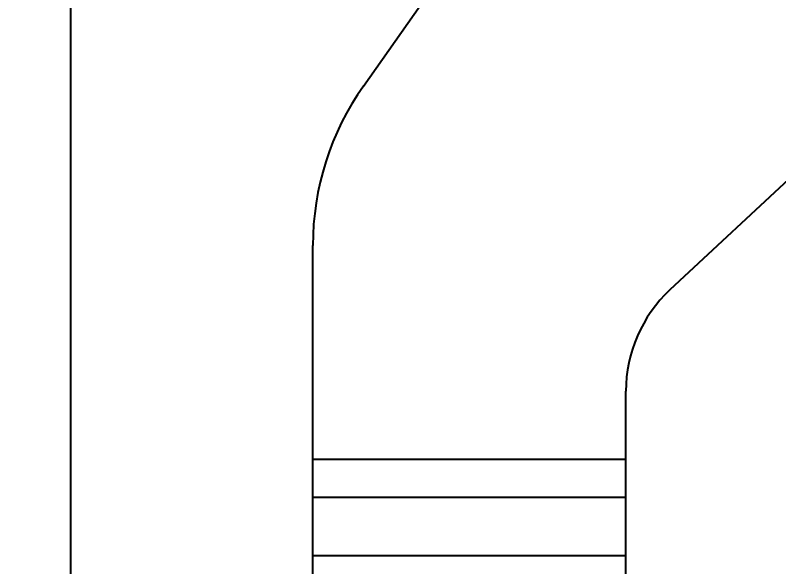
# Model space of a CAD drawing. Header units: millimetres. Extents: x 7 to 507, y -14 to 339.
# Drawn here: x 36.73 to 64.28, y 110.59 to 130.49 of the extents above; entities that cross this region are included whole.
import ezdxf

# ---------------------------------------------------------------- set-up
doc = ezdxf.new("R2010")
doc.units = ezdxf.units.MM
doc.header["$LTSCALE"] = 23.1
doc.layers.get('0').update_dxf_attribs({"linetype": 'CONTINUOUS'})
doc.styles.get("Standard").update_dxf_attribs({"font": 'simplex.shx', "width": 0.8})
doc.dimstyles.new('DIMSTYLE_1', dxfattribs={"dimtxt": 3, "dimasz": 3, "dimexe": 2, "dimexo": 0.35, "dimgap": 0.75, "dimtad": 1, "dimdec": 3, "dimzin": 0, "dimdsep": 46, "dimtxsty": 'Standard', "dimcen": 0.09, "dimadec": 3, "dimazin": 0, "dimtp": 0.001, "dimtm": 0.001, "dimtfac": 1, "dimtdec": 3, "dimtofl": 0, "dimtmove": 0, "dimatfit": 3, "dimfxl": 0, "dimtolj": 1, "dimtzin": 0, "dimarcsym": 0})

# ---------------------------------------------------------------- blocks, each defined once
blk = doc.blocks.new('_FILLED')
at = {"color": 0, "linetype": 'ByBlock'}
blk.add_solid([(0, 0), (-1, 0.1333), (-1, -0.1333)], dxfattribs=at)
blk = doc.blocks.new('*D01')
at = {"color": 2}
for p, q in [((37.977, 209.959), (36.727, 209.959)), ((57.718, 209.959), (37.977, 209.959)), ((38.727, 209.959), (38.727, 156.968)), ((38.727, 103.976), (38.727, 156.968)), ((37.977, 103.976), (36.727, 103.976)), ((48.321, 103.976), (37.977, 103.976))]:
    blk.add_line(p, q, dxfattribs=at)
at = {"color": 2, "xscale": 3, "yscale": 3, "zscale": 3}
for p, rotation in [((38.727, 209.959), 90), ((38.727, 103.976), 270)]:
    blk.add_blockref('_FILLED', p, dxfattribs=dict(at, rotation=rotation))
blk = doc.blocks.new('*D1617')
at = {"color": 2}
for p, q in [((77.395, 105.676), (77.395, 132.42)), ((77.395, 132.42), (77.395, 104.826)), ((53.468, 105.676), (76.645, 105.676)), ((76.645, 105.676), (79.395, 105.676)), ((77.395, 98.976), (77.395, 104.826)), ((58.618, 103.976), (76.645, 103.976)), ((76.645, 103.976), (79.395, 103.976)), ((77.395, 103.976), (77.395, 98.976))]:
    blk.add_line(p, q, dxfattribs=at)
at = {"color": 2, "xscale": 3, "yscale": 3, "zscale": 3}
for p, rotation in [((77.395, 105.676), 270), ((77.395, 103.976), 90)]:
    blk.add_blockref('_FILLED', p, dxfattribs=dict(at, rotation=rotation))

msp = doc.modelspace()

# ---------------------------------------------------------------- linework, layer by layer
at = {"color": 7}
for p, q in [((49.2924, 127.9396), (55.0439, 136.106)), ((70.9881, 130.4934), (60.3582, 120.5808)), ((47.4681, 105.1117), (47.4681, 122.1814)), ((58.7681, 104.4765), (58.7681, 116.9241))]:
    msp.add_line(p, q, dxfattribs=at)
at = {"color": 9}
for p, q in [((58.7681, 114.4553), (47.4681, 114.4553)), ((58.7681, 113.0868), (47.4681, 113.0868)), ((58.7681, 110.9808), (47.4681, 110.9808))]:
    msp.add_line(p, q, dxfattribs=at)
at = {"color": 7}
for centre, radius, start in [((57.4681, 122.1814), 10, 144.84313), ((63.7681, 116.9241), 5, 133)]:
    msp.add_arc(centre, radius, start, 180, dxfattribs=at)

# ---------------------------------------------------------------- dimensions: what is measured, and where the dimension line sits
at = {"color": 2}
for base, p1, p2, angle, text, picture, middle in [((38.727, 103.9765), (58.0681, 209.9585), (48.6709, 103.9765), 270, '105.98', '*D01', (38.727, 151.2168)), ((77.3953, 105.6765), (58.2681, 103.9765), (53.1181, 105.6765), 90, '*1.70{\\fSymbol_ASME;\\W1.0;±}0.20', '*D1617', (77.3953, 108.5558))]:
    dim = msp.add_linear_dim(base=base, p1=p1, p2=p2, angle=angle, text=text, dimstyle='DIMSTYLE_1', dxfattribs=at)
    dim.commit()
    dim.dimension.update_dxf_attribs({"geometry": picture, "text_midpoint": middle, "dimtype": 160})

doc.saveas('drawing.dxf')
